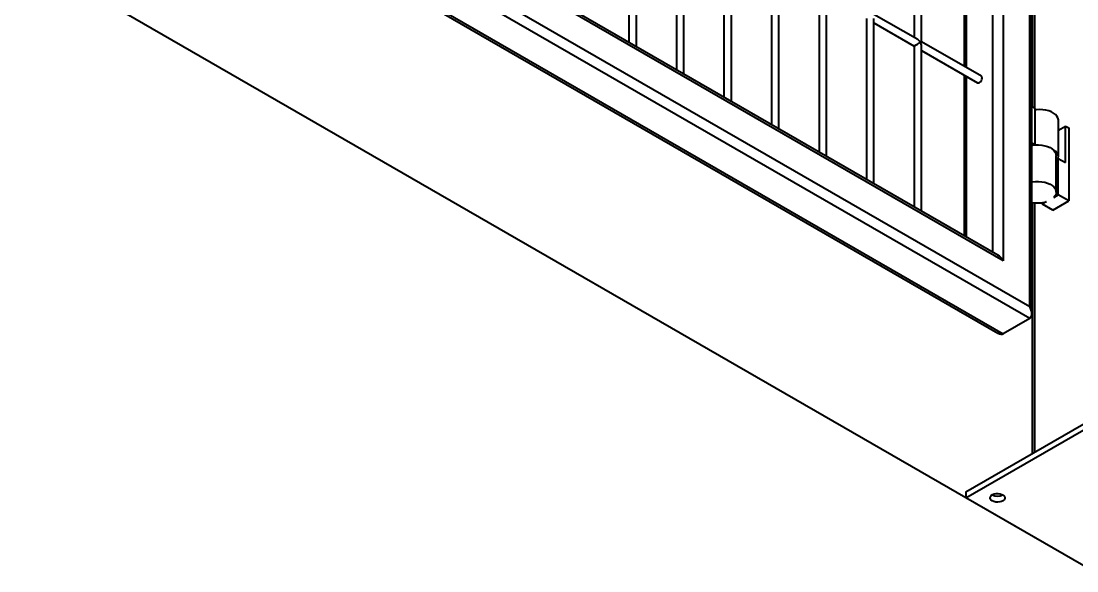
# Model space of a CAD drawing. Header units: millimetres. Extents: x 0 to 297, y 0 to 210.
# Drawn here: x 205.37 to 212.44, y 72.21 to 75.89 of the extents above; entities that cross this region are included whole.
import ezdxf

# ---------------------------------------------------------------- set-up
doc = ezdxf.new("R2010")
doc.units = ezdxf.units.MM
doc.layers.add('轮廓实线层', color=7, linetype='Continuous', lineweight=40)

msp = doc.modelspace()

# ---------------------------------------------------------------- linework, layer by layer
at = {"layer": '轮廓实线层', "color": 7, "linetype": 'Continuous', "lineweight": 40}
for p, q in [((212.5478, 72.2072), (183.5564, 88.9436)), ((212.1417, 73.9317), (212.1417, 88.6056)), ((212.127, 73.981), (212.127, 88.5971)), ((211.9503, 88.495), (211.9503, 74.2872)), ((212.1442, 86.9255), (212.1442, 75.3184)), ((211.9503, 74.2872), (206.3217, 77.5365)), ((211.9149, 74.3245), (206.3363, 77.545)), ((206.1449, 77.4344), (212.127, 73.981)), ((212.127, 73.8994), (206.0742, 77.3936)), ((205.8974, 77.2916), (211.9503, 73.7973)), ((205.8828, 77.2831), (211.9149, 73.8008)), ((211.3525, 76.902), (211.3525, 75.7839)), ((211.4025, 75.7551), (211.4025, 76.902)), ((209.4433, 76.8283), (209.4433, 75.7514)), ((209.4933, 75.7225), (209.4933, 76.8283)), ((211.6881, 76.7083), (211.6881, 75.5902)), ((209.7615, 76.6446), (209.7615, 75.5677)), ((209.8115, 75.5388), (209.8115, 76.6446)), ((210.0797, 76.461), (210.0797, 75.384)), ((210.1297, 75.3551), (210.1297, 76.461)), ((210.3979, 76.2773), (210.3979, 75.2003)), ((210.4479, 75.1714), (210.4479, 76.2773)), ((210.7161, 76.0936), (210.7161, 75.0166)), ((210.7661, 74.9877), (210.7661, 76.0936)), ((211.0343, 75.9099), (211.0343, 74.8329)), ((211.3775, 75.7695), (211.0843, 75.9387)), ((211.0843, 74.804), (211.0843, 75.9099)), ((211.0843, 75.881), (211.3525, 75.7262)), ((211.8037, 75.5235), (211.4025, 75.7551)), ((211.3525, 75.7262), (211.3525, 74.6492)), ((211.4025, 74.6203), (211.4025, 75.7262)), ((211.4025, 75.6973), (211.7787, 75.4802)), ((211.6881, 75.5324), (211.6881, 74.4554)), ((212.1417, 75.3199), (212.1624, 75.3079)), ((212.1624, 75.3079), (212.1624, 75.063)), ((212.3192, 74.9834), (212.3192, 75.2283)), ((212.3192, 75.1617), (212.3675, 75.1895)), ((212.3675, 74.9446), (212.3675, 75.1895)), ((212.3675, 75.1895), (212.3887, 75.1773)), ((212.3887, 75.1773), (212.3887, 74.6874)), ((212.1624, 75.063), (212.1417, 75.0749)), ((212.3051, 74.7466), (212.3051, 74.9915)), ((212.3051, 74.9657), (212.318, 74.9732)), ((212.318, 74.7282), (212.318, 74.9732)), ((212.318, 74.9732), (212.3675, 74.9446)), ((212.1442, 74.6774), (212.1442, 72.9948)), ((212.2119, 74.667), (212.2402, 74.6833)), ((212.2119, 74.667), (212.2119, 74.6768)), ((212.2826, 74.6261), (212.3887, 74.6874)), ((212.2897, 74.7119), (212.318, 74.7282)), ((212.3887, 74.6874), (212.318, 74.7282)), ((212.2826, 74.6261), (212.2119, 74.667)), ((212.127, 73.8994), (211.9503, 73.7973)), ((211.6993, 72.7379), (212.5478, 73.2277)), ((211.6993, 72.6971), (212.5478, 73.1869)), ((211.6993, 72.7379), (211.6993, 72.6971)), ((212.5478, 72.2072), (211.6993, 72.6971))]:
    msp.add_line(p, q, dxfattribs=at)
at = {"layer": '轮廓实线层', "color": 8, "linetype": 'Continuous', "lineweight": 40}
for p, q in [((211.8796, 74.3449), (211.8796, 88.4542)), ((212.1589, 86.9236), (212.1589, 75.31)), ((211.7028, 76.6998), (211.7028, 75.5817)), ((211.7028, 75.524), (211.7028, 74.447)), ((212.1589, 74.6754), (212.1589, 73.0032))]:
    msp.add_line(p, q, dxfattribs=at)
at = {"layer": '轮廓实线层', "color": 7, "linetype": 'Continuous', "lineweight": 40, "flags": 128}
for points in [[(211.7912, 75.4814), (211.7979, 75.4869), (211.8037, 75.4946), (211.8075, 75.5034), (211.8089, 75.512), (211.8075, 75.5191), (211.8037, 75.5235), (211.8037, 75.5235)], [(211.7787, 75.4802), (211.7844, 75.4791), (211.7912, 75.4814)], [(212.3192, 75.2283), (212.319, 75.2323), (212.3161, 75.2443), (212.3098, 75.2558), (212.3002, 75.2666), (212.2876, 75.2763), (212.2724, 75.2846), (212.2549, 75.2914), (212.2358, 75.2964), (212.2155, 75.2994), (212.1946, 75.3005), (212.1736, 75.2995), (212.1624, 75.2981)], [(212.1417, 75.0602), (212.1454, 75.0608), (212.166, 75.0632), (212.187, 75.0636), (212.2078, 75.0619), (212.2278, 75.0582), (212.2464, 75.0527), (212.2632, 75.0454), (212.2777, 75.0366), (212.2894, 75.0266), (212.298, 75.0155), (212.3033, 75.0038), (212.3051, 74.9917), (212.3051, 74.9915)], [(212.318, 74.9732), (212.3184, 74.9752), (212.319, 74.9873), (212.3161, 74.9993), (212.3098, 75.0109), (212.3002, 75.0217), (212.2876, 75.0313), (212.2753, 75.0383)], [(212.1417, 74.8152), (212.1454, 74.8159), (212.166, 74.8183), (212.187, 74.8186), (212.2078, 74.8169), (212.2278, 74.8133), (212.2464, 74.8077), (212.2632, 74.8004), (212.2777, 74.7917), (212.2894, 74.7816), (212.298, 74.7705), (212.3033, 74.7588), (212.3051, 74.7468), (212.3034, 74.7347), (212.2982, 74.7229), (212.2897, 74.7119)], [(211.876, 72.6767), (211.8678, 72.6829), (211.8628, 72.6902), (211.8614, 72.6981), (211.8637, 72.7058), (211.8696, 72.7129), (211.8785, 72.7188), (211.8899, 72.7231), (211.9029, 72.7255), (211.9165, 72.7258), (211.9297, 72.7239), (211.9416, 72.7201), (211.9512, 72.7145), (211.9579, 72.7077), (211.9611, 72.7), (211.9607, 72.6922), (211.9565, 72.6847), (211.9491, 72.6781), (211.9388, 72.6729), (211.9265, 72.6696), (211.9131, 72.6682), (211.8995, 72.669), (211.8869, 72.6719), (211.876, 72.6767)]]:
    msp.add_lwpolyline(points, dxfattribs=at)
at = {"layer": '轮廓实线层', "color": 7, "linetype": 'Continuous', "lineweight": 40}
for centre, radius, start, end in [((212.1799, 74.8821), 0.2077, 259.40529, 286.8736), ((211.9114, 72.7844), 0.0757, 242.13895, 297.85571)]:
    msp.add_arc(centre, radius, start, end, dxfattribs=at)
for centre, major_axis, ratio, start_param, end_param in [((211.3775, 75.7406), (0.025, 0.0144), 0.00007, 3.141552, 5.497747), ((211.3775, 75.7406), (-0.0177, 0.0306), 0.577335, 4.712348, 5.497828), ((211.3775, 75.7406), (0.025, 0.0144), 0.00007, 5.497747, 6.283145), ((211.3775, 75.7406), (-0.0177, 0.0306), 0.577335, 3.92695, 4.712348), ((211.9149, 74.2668), (-0.0354, 0.0612), 0.577335, 4.712348, 5.497828), ((212.0917, 73.9606), (-0.0354, 0.0612), 0.577335, 3.141552, 4.712348), ((211.9149, 73.8586), (-0.0354, 0.0612), 0.577335, 2.356235, 3.141552)]:
    msp.add_ellipse(centre, major_axis=major_axis, ratio=ratio, start_param=start_param, end_param=end_param, dxfattribs=at)

doc.saveas('drawing.dxf')
